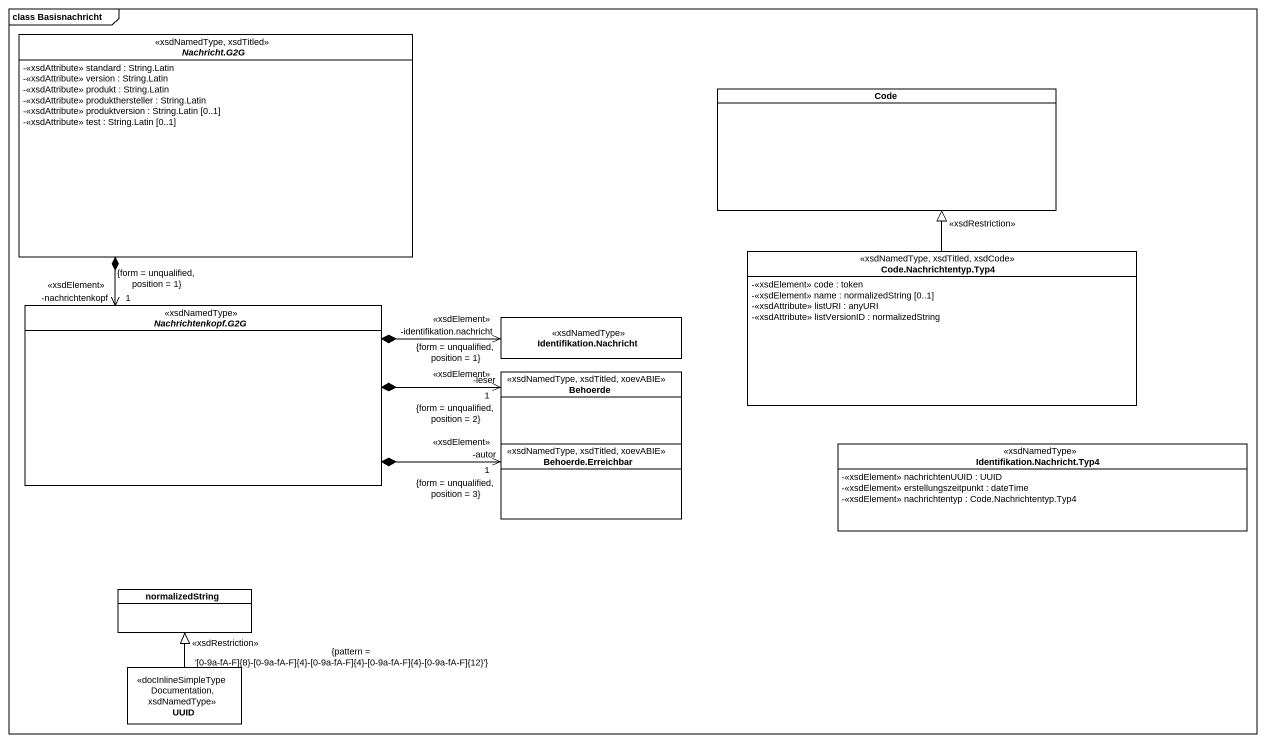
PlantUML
@startuml
mainframe class Basisnachricht
hide circle
hide empty members
skinparam classAttributeIconSize 0
abstract class "Nachricht.G2G" as Nachricht_G2G <<xsdNamedType, xsdTitled>> {
  -<<xsdAttribute>> standard : String.Latin
  -<<xsdAttribute>> version : String.Latin
  -<<xsdAttribute>> produkt : String.Latin
  -<<xsdAttribute>> produkthersteller : String.Latin
  -<<xsdAttribute>> produktversion : String.Latin [0..1]
  -<<xsdAttribute>> test : String.Latin [0..1]
}
class Code
class "Code.Nachrichtentyp.Typ4" as Code_Nachrichtentyp_Typ4 <<xsdNamedType, xsdTitled, xsdCode>> {
  -<<xsdElement>> code : token
  -<<xsdElement>> name : normalizedString [0..1]
  -<<xsdAttribute>> listURI : anyURI
  -<<xsdAttribute>> listVersionID : normalizedString
}
abstract class "Nachrichtenkopf.G2G" as Nachrichtenkopf_G2G <<xsdNamedType>>
class "Identifikation.Nachricht" as Identifikation_Nachricht <<xsdNamedType>>
class Behoerde <<xsdNamedType, xsdTitled, xoevABIE>>
class "Behoerde.Erreichbar" as Behoerde_Erreichbar <<xsdNamedType, xsdTitled, xoevABIE>>
class "Identifikation.Nachricht.Typ4" as Identifikation_Nachricht_2 <<xsdNamedType>> {
  -<<xsdElement>> nachrichtenUUID : UUID
  -<<xsdElement>> erstellungszeitpunkt : dateTime
  -<<xsdElement>> nachrichtentyp : Code.Nachrichtentyp.Typ4
}
class normalizedString
class UUID <<docInlineSimpleTypeDocumentation, xsdNamedType>>
Code_Nachrichtentyp_Typ4 -up-|> Code : <<xsdRestriction>>
Nachrichtenkopf_G2G "-nachrichtenkopf\n1\n<<xsdElement>>\n{form = unqualified, position = 1}" <-up-* Nachricht_G2G
Nachrichtenkopf_G2G *-right-> "-identifikation.nachricht\n<<xsdElement>>\n{form = unqualified, position = 1}" Identifikation_Nachricht
Nachrichtenkopf_G2G *-right-> "-leser\n1\n<<xsdElement>>\n{form = unqualified, position = 2}" Behoerde
Nachrichtenkopf_G2G *-right-> "-autor\n1\n<<xsdElement>>\n{form = unqualified, position = 3}" Behoerde_Erreichbar
UUID -up-|> normalizedString : <<xsdRestriction>>\n{pattern = '[0-9a-fA-F]{8}-[0-9a-fA-F]{4}-[0-9a-fA-F]{4}-[0-9a-fA-F]{4}-[0-9a-fA-F]{12}'}
@enduml
